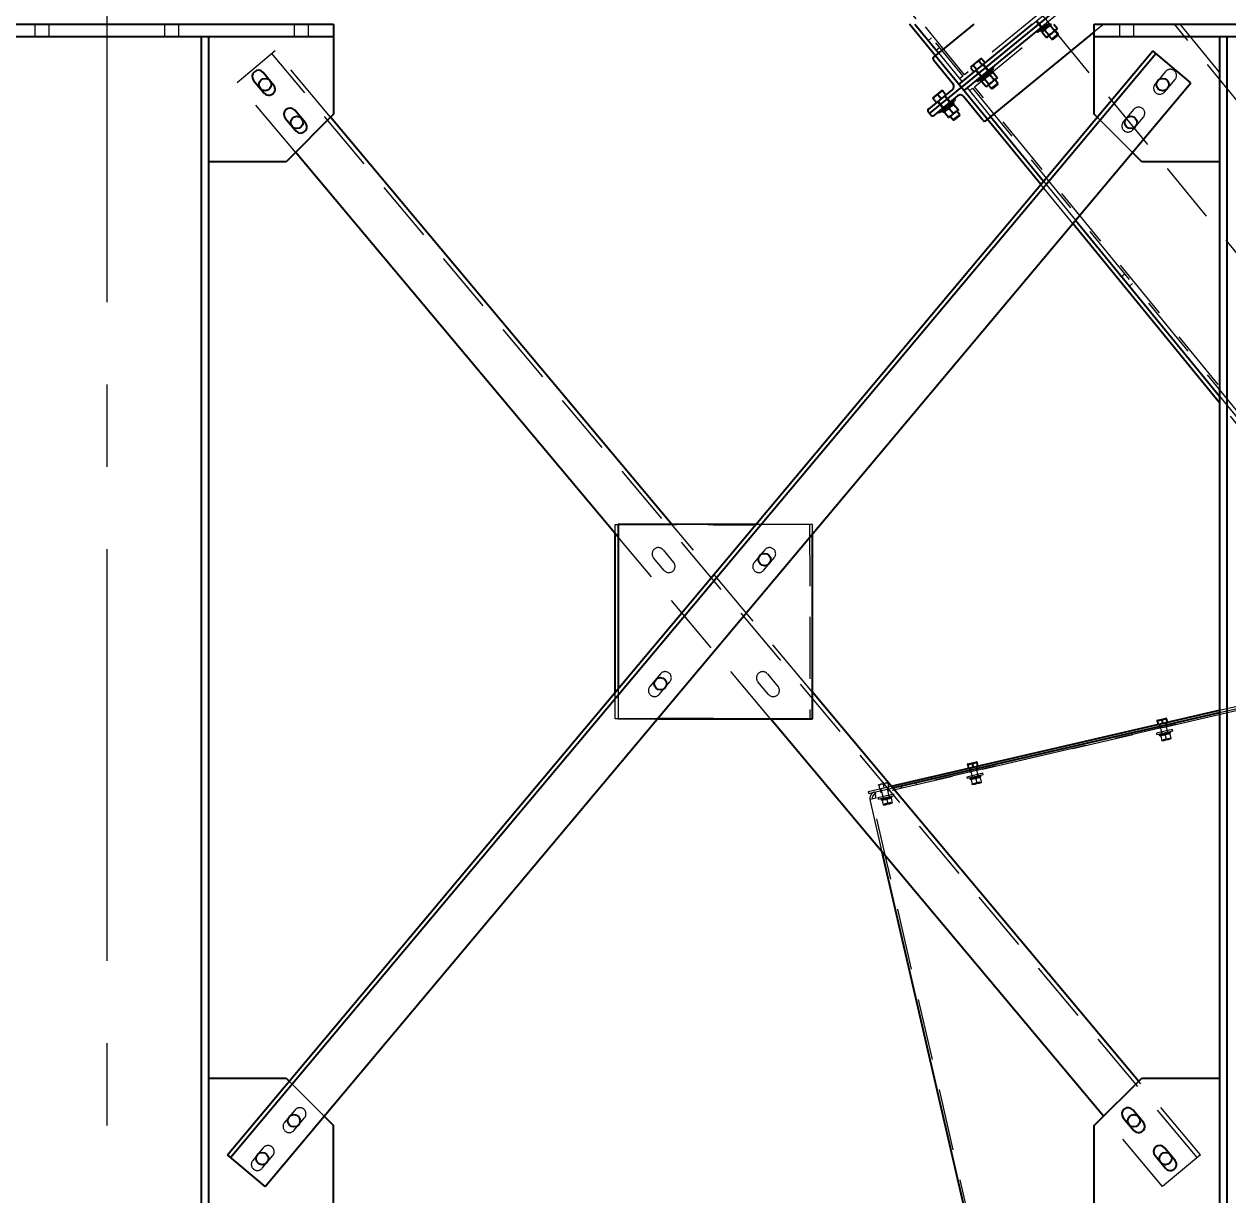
# Model space of a CAD drawing. Header units: millimetres. Extents: x 1293 to 41893, y 1011 to 26911.
# Drawn here: x 9504 to 10742, y 4939 to 6143 of the extents above; entities that cross this region are included whole.
import ezdxf

# ---------------------------------------------------------------- set-up
doc = ezdxf.new("R2010")
doc.units = ezdxf.units.MM
doc.header["$LTSCALE"] = 50
doc.linetypes.add('CENTERX2', pattern=[20.32, 12.7, -2.54, 2.54, -2.54])
doc.linetypes.add('HIDDEN', pattern=[1.905, 1.27, -0.635])
doc.layers.add('CAPA_1', color=7, linetype='Continuous')
doc.layers.add('STRUC', color=4, linetype='Continuous')
doc.styles.add('SLDTEXTSTYLE0', font='TXT', dxfattribs={"width": 0.75})
doc.dimstyles.new('SLDDIMSTYLE1', dxfattribs={"dimtxt": 100, "dimasz": 100, "dimexe": 0, "dimexo": 0.0625, "dimgap": 25, "dimtad": 2, "dimdec": 4, "dimlfac": 75, "dimzin": 12, "dimdsep": 46, "dimtxsty": 'SLDTEXTSTYLE0', "dimsah": 1, "dimcen": 0.09, "dimadec": 0, "dimazin": 3, "dimtfac": 1, "dimtdec": 0, "dimtofl": 0, "dimtmove": 0, "dimatfit": 3, "dimfxl": 1, "dimfrac": 2, "dimtolj": 1, "dimtzin": 12, "dimarcsym": 0})

# ---------------------------------------------------------------- blocks, each defined once
blk = doc.blocks.new('_D_3')
at = {"layer": 'CAPA_1', "transparency": 16777216}
blk.add_arc((9899.3, 4708.5), 5214.3, 0, 13, dxfattribs=at)
for points in [[(14979.9, 5881.5), (14986.5, 5780.5), (15016.5, 5787.1)], [(15113.6, 4708.5), (15128, 4808.6), (15097.2, 4808.3)]]:
    blk.add_solid(points, dxfattribs=at)
at = {"layer": 'CAPA_1', "transparency": 16777216, "insert": (15196.8, 5413.3), "char_height": 100, "attachment_point": 1, "rotation": 276.5, "style": 'SLDTEXTSTYLE0'}
blk.add_mtext('13°', dxfattribs=at)

msp = doc.modelspace()

# ---------------------------------------------------------------- linework, layer by layer
at = {"color": 1, "linetype": 'HIDDEN', "lineweight": 18}
for p, q in [((10018.8248467, 6639.5204837), (10469.200971, 6089.2683848)), ((10471.0839822, 6090.8096116), (10263.9122071, 6343.9240596)), ((10465.1826474, 6080.8103993), (10631.6614712, 6217.0717377)), ((10470.2496944, 6074.6196776), (10636.7285182, 6210.881016)), ((10548.4680032, 6154.1476989), (10471.0839822, 6090.8096116)), ((10481.2180762, 6078.4281683), (10558.6020972, 6141.7662555)), ((10544.179366, 6145.7699908), (10549.5419907, 6139.2181436)), ((10544.9983469, 6146.4403188), (10552.8599547, 6136.835311)), ((10559.4118018, 6142.1979357), (10551.550194, 6151.8029436)), ((10559.1028452, 6142.6288766), (10558.3467151, 6143.5526871)), ((10558.6020972, 6141.7662555), (11080.5469621, 5504.0742424)), ((10559.8474997, 6142.5545502), (10559.1028452, 6142.6288766)), ((10559.3492818, 6141.3787033), (10559.3493998, 6141.3785592)), ((10614.1329252, 6142.8502403), (10604.2908163, 6134.7945675)), ((10942.1028163, 5831.1028215), (10686.9405106, 6142.8502403)), ((10692.4110629, 6142.8502403), (10942.1028163, 5837.7865303)), ((10437.0567932, 6128.5408959), (10433.7808697, 6125.8595835)), ((10550.1081467, 6136.809497), (10550.1276118, 6137.509248)), ((10550.8642768, 6135.8856865), (10550.1081467, 6136.809497)), ((10550.148583, 6137.5264128), (10550.1307411, 6136.8279903)), ((10550.8868712, 6135.9041798), (10550.1307411, 6136.8279903)), ((10550.2954531, 6139.8348455), (10551.3679781, 6138.5244761)), ((10551.55407, 6135.7664567), (10550.8642768, 6135.8856865)), ((10550.8868712, 6135.9041798), (10551.5750412, 6135.7836214)), ((10550.9977987, 6138.2214878), (10551.7424532, 6138.1471614)), ((10551.4950617, 6138.6284928), (10552.1848549, 6138.5092629)), ((10552.197944, 6138.5199763), (10551.509774, 6138.6405347)), ((10551.7424532, 6138.1471614), (10552.4985833, 6137.2233509)), ((10552.1848549, 6138.5092629), (10552.940985, 6137.5854525)), ((10552.197944, 6138.5199763), (10552.9540741, 6137.5961659)), ((10552.4985833, 6137.2233509), (10552.4242569, 6136.4786964)), ((10553.6755002, 6136.7345262), (10552.4736626, 6136.345399)), ((10552.940985, 6137.5854525), (10552.9215199, 6136.8857015)), ((10552.9362322, 6136.8977434), (10552.9540741, 6137.5961659)), ((10557.1944944, 6130.5789479), (10557.8130706, 6131.6794029)), ((10557.8130706, 6131.6794029), (10559.4716118, 6132.5116075)), ((10563.4869702, 6136.323436), (10563.4870882, 6136.3232918)), ((10441.8248068, 6116.0318129), (10445.1007303, 6118.7131252)), ((10444.1789709, 6113.1555864), (10468.458571, 6083.4917117)), ((10482.2721492, 6095.0995209), (10487.634774, 6088.5476738)), ((10483.0911301, 6095.769849), (10490.952738, 6086.1648412)), ((10497.5045851, 6091.5274659), (10489.6429772, 6101.1324738)), ((10495.8245828, 6095.2509547), (10490.4619581, 6101.8028018)), ((10496.1436454, 6093.3238835), (10495.0711204, 6094.6342529)), ((10496.4394983, 6092.8822173), (10496.5138247, 6093.6268718)), ((10497.1956284, 6091.9584068), (10496.4394983, 6092.8822173)), ((10497.9402829, 6091.8840804), (10497.1956284, 6091.9584068)), ((10469.200971, 6089.2683848), (10465.9250475, 6086.5870725)), ((10488.2009299, 6086.1390272), (10488.220395, 6086.8387782)), ((10488.95706, 6085.2152167), (10488.2009299, 6086.1390272)), ((10488.2413663, 6086.855943), (10488.2235243, 6086.1575205)), ((10488.9796544, 6085.23371), (10488.2235243, 6086.1575205)), ((10488.3882364, 6089.1643757), (10489.4607613, 6087.8540063)), ((10489.6468532, 6085.0959869), (10488.95706, 6085.2152167)), ((10488.9796544, 6085.23371), (10489.6678244, 6085.1131516)), ((10489.090582, 6087.551018), (10489.8352364, 6087.4766916)), ((10489.5878449, 6087.958023), (10490.2776381, 6087.8387931)), ((10490.2907273, 6087.8495065), (10489.6025573, 6087.9700649)), ((10489.8352364, 6087.4766916), (10490.5913665, 6086.5528811)), ((10490.2776381, 6087.8387931), (10491.0337682, 6086.9149827)), ((10490.2907273, 6087.8495065), (10491.0468574, 6086.925696)), ((10490.5913665, 6086.5528811), (10490.5170401, 6085.8082266)), ((10491.7682834, 6086.0640564), (10490.5664458, 6085.6749291)), ((10491.0337682, 6086.9149827), (10491.0143031, 6086.2152317)), ((10491.0290154, 6086.2272736), (10491.0468574, 6086.925696)), ((10495.2872776, 6079.9084781), (10495.9058538, 6081.0089331)), ((10495.9058538, 6081.0089331), (10497.5643951, 6081.8411377)), ((10497.442065, 6090.7082335), (10497.442183, 6090.7080894)), ((10501.5797534, 6085.6529661), (10501.5798714, 6085.652822)), ((10458.1161184, 6059.2883795), (10450.2545106, 6068.8933873)), ((10456.4361162, 6063.0118683), (10451.0734914, 6069.5637154)), ((10473.525618, 6077.30099), (10497.8052181, 6047.6371153)), ((10479.335065, 6076.8869415), (10476.0591415, 6074.2056291)), ((10479.335065, 6076.8869415), (10969.1907051, 5478.4002999)), ((10973.2231645, 5477.3154142), (10481.2180762, 6078.4281683)), ((10442.8836826, 6062.8604345), (10448.2463073, 6056.3085874)), ((10443.7026634, 6063.5307626), (10451.5642713, 6053.9257548)), ((10448.1232841, 6054.0196732), (10448.0489704, 6053.2750291)), ((10448.9997697, 6056.9252893), (10450.0722946, 6055.6149198)), ((10449.7021153, 6055.3119315), (10450.4467698, 6055.2376051)), ((10450.4468721, 6055.2376889), (10449.7022303, 6055.3120257)), ((10450.4467698, 6055.2376051), (10451.2028999, 6054.3137947)), ((10450.4468721, 6055.2376889), (10451.2030022, 6054.3138785)), ((10451.2028999, 6054.3137947), (10451.1285735, 6053.5691402)), ((10451.1286885, 6053.5692344), (10451.2030022, 6054.3138785)), ((10456.7551787, 6061.0847971), (10455.6826537, 6062.3951665)), ((10457.0510317, 6060.6431309), (10457.1253581, 6061.3877854)), ((10457.8071617, 6059.7193204), (10457.0510317, 6060.6431309)), ((10458.5518162, 6059.644994), (10457.8071617, 6059.7193204)), ((10459.7915456, 6060.611195), (10459.717461, 6060.5990632)), ((10448.8051005, 6052.3512187), (10448.0489704, 6053.2750291)), ((10448.8051005, 6052.3512187), (10449.5497423, 6052.2768819)), ((10449.9629287, 6052.615071), (10449.9367702, 6052.5458446)), ((10552.2131593, 5981.1636008), (10584.9609264, 5941.1536477)), ((10582.1928405, 5937.851879), (10549.4450734, 5977.861832)), ((10635.7901335, 5885.7362007), (10632.51421, 5883.0548883)), ((10640.558147, 5873.2271177), (10643.8340706, 5875.90843)), ((10733.145483, 5760.1074979), (10968.870559, 5472.1077333)), ((10965.5946354, 5469.4264209), (10733.145483, 5753.4237891)), ((10922.4865249, 5476.2337305), (10379.0584489, 5350.7734736)), ((10733.145483, 5437.195585), (10921.4619028, 5480.6718562)), ((10733.145483, 5434.8583485), (10921.9741913, 5478.4528908)), ((10873.7055902, 5465.256598), (10421.5978801, 5360.8793087)), ((10670.4966531, 5422.731963), (10671.5212752, 5418.2938373)), ((10671.5278614, 5422.9700362), (10674.1942813, 5411.420503)), ((10680.3815312, 5412.8489422), (10677.7151113, 5424.3984754)), ((10679.7709417, 5420.1984229), (10678.7463197, 5424.6365486)), ((10684.7757385, 5417.3391748), (10668.2764054, 5413.5300037)), ((10668.2764054, 5413.5300037), (10668.6573226, 5411.8800703)), ((10685.1566557, 5415.6892415), (10668.6573226, 5411.8800703)), ((10671.4201499, 5411.9748334), (10671.8167175, 5412.6094741)), ((10671.5629938, 5411.3561084), (10671.4201499, 5411.9748334)), ((10671.4203237, 5411.9748735), (10682.6319015, 5414.5632702)), ((10671.8168753, 5412.6095106), (10671.4203237, 5411.9748735)), ((10671.5631676, 5411.3561485), (10671.4203237, 5411.9748735)), ((10672.1976346, 5410.9595408), (10671.5629938, 5411.3561084)), ((10682.7747454, 5413.9445452), (10671.5631676, 5411.3561485)), ((10671.5631676, 5411.3561485), (10672.1977924, 5410.9595773)), ((10672.1977924, 5410.9595773), (10672.1976346, 5410.9595408)), ((10672.1977924, 5410.9595773), (10682.3781778, 5413.3099044)), ((10672.6894525, 5411.0730859), (10672.6530649, 5411.039154)), ((10672.7484885, 5410.625829), (10673.7963334, 5406.0871138)), ((10673.1629721, 5412.9202815), (10673.7976129, 5412.523714)), ((10673.797713, 5412.5237371), (10673.1630882, 5412.9203083)), ((10673.3499504, 5414.7013238), (10673.7308675, 5413.0513905)), ((10673.9404568, 5411.904989), (10673.5438892, 5411.2703482)), ((10673.5440053, 5411.270375), (10673.9405569, 5411.9050121)), ((10673.7976129, 5412.523714), (10673.9404568, 5411.904989)), ((10673.797713, 5412.5237371), (10673.9405569, 5411.9050121)), ((10677.3897184, 5411.6937255), (10678.4359783, 5407.1618761)), ((10680.0831107, 5414.5179214), (10679.7021936, 5416.1678547)), ((10680.2544385, 5414.0143896), (10680.6510061, 5414.6490304)), ((10680.3972824, 5413.3956646), (10680.2544385, 5414.0143896)), ((10681.0319232, 5412.9990971), (10680.3972824, 5413.3956646)), ((10681.9339397, 5413.1818127), (10681.88636, 5413.1963593)), ((10682.6319015, 5414.5632702), (10681.9972607, 5414.9598377)), ((10682.0293633, 5412.7684878), (10683.0772083, 5408.2297726)), ((10682.3781778, 5413.3099044), (10682.7747454, 5413.9445452)), ((10682.7747454, 5413.9445452), (10682.6319015, 5414.5632702)), ((10685.1566557, 5415.6892415), (10684.7757385, 5417.3391748)), ((10673.891757, 5405.6737888), (10673.9393367, 5405.6592423)), ((10683.1362443, 5407.7825157), (10673.9393367, 5405.6592423)), ((10675.217996, 5406.9863073), (10681.4052459, 5408.4147465)), ((10675.217996, 5406.9863073), (10675.4441656, 5406.0066594)), ((10675.217996, 5406.9863073), (10675.8526368, 5406.5897397)), ((10675.8526368, 5406.5897397), (10681.0086784, 5407.7801057)), ((10681.0086784, 5407.7801057), (10681.4052459, 5408.4147465)), ((10681.6314155, 5407.4350986), (10681.4052459, 5408.4147465)), ((10475.6226402, 5377.7417521), (10476.6472622, 5373.3036264)), ((10476.6538485, 5377.9798253), (10479.3202683, 5366.4302922)), ((10485.5075182, 5367.8587314), (10482.8410984, 5379.4082645)), ((10484.8969288, 5375.208212), (10483.8723067, 5379.6463377)), ((10382.8030403, 5360.6573464), (10382.5958249, 5360.464115)), ((10391.6057488, 5362.6896118), (10382.8030403, 5360.6573464)), ((10387.3319497, 5361.1209772), (10388.1566873, 5357.5486458)), ((10391.8766998, 5362.6067738), (10391.6057488, 5362.6896118)), ((10391.9723871, 5362.1923066), (10392.7971248, 5358.6199752)), ((10421.5978801, 5360.8793087), (10421.147978, 5362.8280489)), ((10436.8751906, 5368.7961985), (10437.3874791, 5366.5772331)), ((10489.9017256, 5372.348964), (10473.4023925, 5368.5397928)), ((10473.4023925, 5368.5397928), (10473.7833096, 5366.8898595)), ((10490.2826427, 5370.6990307), (10473.7833096, 5366.8898595)), ((10476.546137, 5366.9846225), (10476.9427045, 5367.6192633)), ((10476.6889809, 5366.3658975), (10476.546137, 5366.9846225)), ((10476.5463108, 5366.9846626), (10487.7578885, 5369.5730593)), ((10476.9428623, 5367.6192997), (10476.5463108, 5366.9846626)), ((10476.6891547, 5366.3659376), (10476.5463108, 5366.9846626)), ((10477.3236217, 5365.96933), (10476.6889809, 5366.3658975)), ((10487.9007324, 5368.9543343), (10476.6891547, 5366.3659376)), ((10476.6891547, 5366.3659376), (10477.3237795, 5365.9693664)), ((10477.3237795, 5365.9693664), (10477.3236217, 5365.96933)), ((10477.3237795, 5365.9693664), (10487.5041649, 5368.3196936)), ((10477.8154395, 5366.0828751), (10477.7790519, 5366.0489431)), ((10477.8744755, 5365.6356181), (10478.9223205, 5361.0969029)), ((10478.2889592, 5367.9300706), (10478.9235999, 5367.5335031)), ((10478.9237, 5367.5335262), (10478.2890752, 5367.9300974)), ((10478.4759374, 5369.7111129), (10478.8568545, 5368.0611796)), ((10479.0664439, 5366.9147781), (10478.6698763, 5366.2801373)), ((10478.6699924, 5366.2801641), (10479.0665439, 5366.9148012)), ((10478.9235999, 5367.5335031), (10479.0664439, 5366.9147781)), ((10478.9237, 5367.5335262), (10479.0665439, 5366.9148012)), ((10479.017744, 5360.683578), (10479.0653238, 5360.6690314)), ((10488.2622313, 5362.7923048), (10479.0653238, 5360.6690314)), ((10480.3439831, 5361.9960964), (10486.531233, 5363.4245356)), ((10480.3439831, 5361.9960964), (10480.5701526, 5361.0164485)), ((10480.3439831, 5361.9960964), (10480.9786238, 5361.5995288)), ((10480.9786238, 5361.5995288), (10486.1346654, 5362.7898948)), ((10482.5157055, 5366.7035146), (10483.5619653, 5362.1716653)), ((10485.2090978, 5369.5277105), (10484.8281806, 5371.1776438)), ((10485.3804256, 5369.0241787), (10485.7769931, 5369.6588195)), ((10485.5232695, 5368.4054537), (10485.3804256, 5369.0241787)), ((10486.1579102, 5368.0088862), (10485.5232695, 5368.4054537)), ((10486.1346654, 5362.7898948), (10486.531233, 5363.4245356)), ((10486.7574025, 5362.4448877), (10486.531233, 5363.4245356)), ((10487.0599268, 5368.1916019), (10487.012347, 5368.2061485)), ((10487.7578885, 5369.5730593), (10487.1232478, 5369.9696269)), ((10487.1553504, 5367.7782769), (10488.2031953, 5363.2395617)), ((10487.5041649, 5368.3196936), (10487.9007324, 5368.9543343)), ((10487.9007324, 5368.9543343), (10487.7578885, 5369.5730593)), ((10490.2826427, 5370.6990307), (10489.9017256, 5372.348964)), ((10371.9171863, 5353.7994616), (10395.6489094, 5359.2783616)), ((10371.9171863, 5353.7994616), (10372.4294748, 5351.5804962)), ((10372.4294748, 5351.5804962), (10397.2906096, 5357.3201414)), ((10378.5461154, 5352.9926339), (10379.0584489, 5350.7734736)), ((10379.0054378, 5353.0986768), (10379.5177713, 5350.8795165)), ((10381.8116064, 5347.3943937), (10398.3109395, 5351.2035649)), ((10382.1925235, 5345.7444604), (10398.6918566, 5349.5536316)), ((10382.6915122, 5360.0496478), (10383.5162499, 5356.4773164)), ((10384.0318541, 5356.596353), (10385.0564761, 5352.1582273)), ((10396.1671024, 5348.4276602), (10384.9553509, 5345.8392234)), ((10385.0630624, 5356.8344262), (10387.7294822, 5345.2848931)), ((10386.8851513, 5348.5657138), (10387.2660684, 5346.9157805)), ((10393.9167321, 5346.7133323), (10391.2503123, 5358.2628654)), ((10393.3061427, 5354.0628129), (10392.2815206, 5358.5009386)), ((10393.6183117, 5348.3823114), (10393.2373946, 5350.0322447)), ((10393.7896395, 5347.8787796), (10394.186207, 5348.5134204)), ((10396.1671024, 5348.4276602), (10395.5324617, 5348.8242278)), ((10396.3099463, 5347.8089352), (10396.1671024, 5348.4276602)), ((10398.6918566, 5349.5536316), (10398.3109395, 5351.2035649)), ((10405.9404745, 5356.9796782), (10405.428141, 5359.1988385)), ((10405.8874634, 5359.3048815), (10406.399797, 5357.0857212)), ((10379.9582531, 5346.8759933), (10373.8416125, 5345.4638556)), ((10386.3453734, 5291.3041169), (10373.8416125, 5345.4638556)), ((10502.2084352, 4799.5706331), (10376.0607728, 5345.9761891)), ((10381.8116064, 5347.3943937), (10382.1925235, 5345.7444604)), ((10384.9553509, 5345.8392234), (10385.3519184, 5346.4738642)), ((10385.0981948, 5345.2204984), (10384.9553509, 5345.8392234)), ((10385.3520762, 5346.4739006), (10384.9555247, 5345.8392635)), ((10385.0983686, 5345.2205385), (10384.9555247, 5345.8392635)), ((10385.0981948, 5345.2204984), (10396.3099463, 5347.8089352)), ((10385.7328356, 5344.8239309), (10385.0981948, 5345.2204984)), ((10385.0983686, 5345.2205385), (10385.7329934, 5344.8239673)), ((10395.9133788, 5347.1742945), (10385.7328356, 5344.8239309)), ((10386.2246534, 5344.937476), (10386.1882658, 5344.903544)), ((10386.2836894, 5344.490219), (10387.3315344, 5339.9515038)), ((10386.6981731, 5346.7846715), (10387.3328138, 5346.388104)), ((10387.3329139, 5346.3881271), (10386.6982891, 5346.7846983)), ((10387.4756578, 5345.769379), (10387.0790902, 5345.1347382)), ((10387.0792063, 5345.134765), (10387.4757578, 5345.7694021)), ((10387.3328138, 5346.388104), (10387.4756578, 5345.769379)), ((10387.3329139, 5346.3881271), (10387.4757578, 5345.7694021)), ((10387.426958, 5339.5381789), (10387.4745377, 5339.5236323)), ((10396.6714452, 5341.6469057), (10387.4745377, 5339.5236323)), ((10394.9404469, 5342.2791365), (10388.753197, 5340.8506973)), ((10388.753197, 5340.8506973), (10389.3878377, 5340.4541297)), ((10388.753197, 5340.8506973), (10388.9793665, 5339.8710494)), ((10394.5438793, 5341.6444957), (10389.3878377, 5340.4541297)), ((10390.9249194, 5345.5581155), (10391.9711793, 5341.0262661)), ((10393.9324834, 5347.2600546), (10393.7896395, 5347.8787796)), ((10394.5671241, 5346.8634871), (10393.9324834, 5347.2600546)), ((10394.5438793, 5341.6444957), (10394.9404469, 5342.2791365)), ((10395.1666164, 5341.2994886), (10394.9404469, 5342.2791365)), ((10395.4691407, 5347.0462028), (10395.4215609, 5347.0607494)), ((10395.5645643, 5346.6328778), (10396.6124092, 5342.0941626)), ((10395.9133788, 5347.1742945), (10396.3099463, 5347.8089352)), ((10396.6714452, 5341.6469057), (10396.7078328, 5341.6808377))]:
    msp.add_line(p, q, dxfattribs=at)
at = {"color": 7, "linetype": 'Continuous'}
msp.add_line((10467.7161709, 6077.7150385), (10634.1949947, 6213.9763768), dxfattribs=at)
at = {"color": 7, "linetype": 'Continuous', "lineweight": 25}
for p, q in [((10549.4450734, 5977.861832), (10414.4014433, 6142.8529069)), ((10419.8719956, 6142.8529069), (10444.1789709, 6113.1555864)), ((10434.9569354, 6050.9019148), (10547.2990949, 6142.8529069)), ((10480.4620065, 6142.8529069), (10439.2624648, 6109.1314728)), ((10540.615386, 6142.8529069), (10465.0348586, 6080.990962)), ((10553.9828037, 6142.8529069), (10470.3974833, 6074.4391149)), ((10546.5196112, 6134.5561338), (10556.6562872, 6142.8529069)), ((10557.4917508, 6142.8529069), (10549.3444772, 6136.1844407)), ((10550.1006073, 6135.2606303), (10559.3765567, 6142.8529069)), ((10560.2120203, 6142.8529069), (10550.8452618, 6135.1863039)), ((10559.3493997, 6141.3785592), (10563.4869702, 6136.3234359)), ((10562.8805753, 6142.8529069), (10566.3241696, 6138.6456568)), ((10614.1361832, 6142.8529069), (10614.1329252, 6142.8502403)), ((10686.9405106, 6142.8502403), (10686.938328, 6142.8529069)), ((10692.4088803, 6142.8529069), (10692.4110629, 6142.8502403)), ((10604.2908163, 6134.7945675), (10492.888712, 6043.6130017)), ((10545.4470863, 6135.8665032), (10546.5196112, 6134.5561338)), ((10549.4188036, 6136.9290952), (10549.3444772, 6136.1844407)), ((10549.3444772, 6136.1844407), (10550.1006073, 6135.2606303)), ((10550.1006073, 6135.2606303), (10550.8452618, 6135.1863039)), ((10550.8383007, 6134.4123053), (10554.9758711, 6129.3571821)), ((10551.2586121, 6135.5246272), (10550.8383435, 6134.4124185)), ((10553.6753822, 6136.7346703), (10557.8131886, 6131.6792588)), ((10554.9759905, 6129.3572016), (10556.1493259, 6129.5493427)), ((10556.1493259, 6129.5493427), (10565.9038582, 6137.5333349)), ((10557.7506685, 6130.8600264), (10560.7505208, 6127.1949231)), ((10560.7505208, 6127.1949231), (10567.3023679, 6132.5575479)), ((10567.2280415, 6131.8128934), (10561.4951752, 6127.1205967)), ((10567.3023679, 6132.5575479), (10564.3025156, 6136.2226511)), ((10565.9038582, 6137.5333349), (10566.3241296, 6138.6455509)), ((10567.2280415, 6131.8128934), (10567.3023679, 6132.5575479)), ((10560.7505208, 6127.1949231), (10561.4951752, 6127.1205967)), ((10438.9656349, 6106.1576206), (10459.0776226, 6081.5855732)), ((10477.7656611, 6098.9341067), (10487.5937647, 6106.9783162)), ((10485.875895, 6104.8395016), (10489.2040867, 6100.773246)), ((10488.712928, 6107.1615863), (10487.5937647, 6106.9783162)), ((10488.712928, 6107.1615863), (10492.0411197, 6103.0953306)), ((10477.7656611, 6098.9341067), (10477.364796, 6097.8732478)), ((10477.364796, 6097.8732478), (10480.6929876, 6093.8069922)), ((10480.201829, 6100.1953324), (10483.5300207, 6096.1290768)), ((10484.6123945, 6083.885664), (10500.9920122, 6097.2922258)), ((10498.8374744, 6094.8449379), (10487.4372604, 6085.5139709)), ((10488.1933905, 6084.5901605), (10499.5936045, 6093.9211275)), ((10499.5192781, 6093.176473), (10488.938045, 6084.5158341)), ((10498.8374744, 6094.8449379), (10498.0928199, 6094.9192643)), ((10499.5936045, 6093.9211275), (10498.8374744, 6094.8449379)), ((10500.2792707, 6093.0302919), (10499.1059277, 6092.8381496)), ((10499.5192781, 6093.176473), (10499.5936045, 6093.9211275)), ((10500.9920122, 6097.2922258), (10499.9194873, 6098.6025952)), ((10500.2793824, 6093.0303102), (10504.4169529, 6087.975187)), ((10483.5398695, 6085.1960334), (10484.6123945, 6083.885664)), ((10487.5115868, 6086.2586254), (10487.4372604, 6085.5139709)), ((10487.4372604, 6085.5139709), (10488.1933905, 6084.5901605)), ((10488.1933905, 6084.5901605), (10488.938045, 6084.5158341)), ((10488.9310839, 6083.7418355), (10493.0686543, 6078.6867123)), ((10489.3513953, 6084.8541574), (10488.9311267, 6083.7419487)), ((10491.7681654, 6086.0642005), (10495.9059718, 6081.008789)), ((10493.0687737, 6078.6867318), (10494.2421091, 6078.8788729)), ((10494.2421091, 6078.8788729), (10503.9966414, 6086.8628651)), ((10495.8434517, 6080.1895566), (10498.843304, 6076.5244533)), ((10497.442183, 6090.7080894), (10501.5797534, 6085.6529661)), ((10498.843304, 6076.5244533), (10505.3951511, 6081.8870781)), ((10505.3208247, 6081.1424236), (10499.5879585, 6076.4501269)), ((10505.3951511, 6081.8870781), (10502.3952988, 6085.5521813)), ((10503.9966414, 6086.8628651), (10504.4169129, 6087.9750811)), ((10505.3208247, 6081.1424236), (10505.3951511, 6081.8870781)), ((10458.4830115, 6075.6283373), (10433.9109641, 6055.5163495)), ((10438.3773609, 6066.6951565), (10448.2051316, 6074.7390936)), ((10463.8456362, 6069.0764902), (10439.2735888, 6048.9645024)), ((10443.6503953, 6070.2783306), (10446.978587, 6066.212075)), ((10448.5642807, 6074.3002992), (10451.8924723, 6070.2340435)), ((10461.6035456, 6065.0531393), (10460.5310206, 6066.3635088)), ((10489.9148598, 6043.9098316), (10469.8028721, 6068.481879)), ((10498.843304, 6076.5244533), (10499.5879585, 6076.4501269)), ((10438.73651, 6066.2563621), (10442.0647017, 6062.1901064)), ((10445.2239278, 6051.6465775), (10461.6035456, 6065.0531393)), ((10459.4490077, 6062.6058515), (10448.0487937, 6053.2748845)), ((10448.0487937, 6053.2748845), (10448.1231201, 6054.019539)), ((10448.8049238, 6052.3510741), (10460.2051378, 6061.6820411)), ((10460.1308114, 6060.9373866), (10449.5495783, 6052.2767477)), ((10454.8536424, 6046.6397864), (10464.6081748, 6054.6237787)), ((10455.2166485, 6056.1471306), (10459.3544549, 6051.0917191)), ((10459.4490077, 6062.6058515), (10458.7043532, 6062.6801779)), ((10460.2051378, 6061.6820411), (10459.4490077, 6062.6058515)), ((10460.1306518, 6060.168955), (10464.2682223, 6055.1138318)), ((10460.1308114, 6060.9373866), (10460.2051378, 6061.6820411)), ((10464.6081748, 6054.6237787), (10464.6343332, 6054.6930051)), ((10436.2997366, 6049.2613323), (10433.6141341, 6052.5424974)), ((10444.1514028, 6052.956947), (10445.2239278, 6051.6465775)), ((10448.8049238, 6052.3510741), (10448.0487937, 6053.2748845)), ((10449.5495783, 6052.2767477), (10448.8049238, 6052.3510741)), ((10450.3028812, 6052.1250179), (10454.4404516, 6047.0698947)), ((10454.7795579, 6046.6276546), (10454.8536424, 6046.6397864)), ((10456.454985, 6047.9504702), (10459.4548373, 6044.2853669)), ((10459.4548373, 6044.2853669), (10466.0066844, 6049.6479916)), ((10459.4548373, 6044.2853669), (10460.1994918, 6044.2110405)), ((10465.932358, 6048.9033372), (10460.1994918, 6044.2110405)), ((10466.0066844, 6049.6479916), (10463.0068321, 6053.3130949)), ((10465.932358, 6048.9033372), (10466.0066844, 6049.6479916)), ((10497.8052181, 6047.6371153), (10552.2131593, 5981.1636008)), ((10733.145483, 5753.4237891), (10582.1928405, 5937.851879)), ((10584.9609264, 5941.1536477), (10733.145483, 5760.1074979)), ((10395.6489094, 5359.2783616), (10733.145483, 5437.195585)), ((10397.2906096, 5357.3201414), (10733.145483, 5434.8583485)), ((10669.2678393, 5426.7929564), (10669.060624, 5426.599725)), ((10669.1563113, 5426.1852578), (10669.981049, 5422.6129264)), ((10669.2678393, 5426.7929564), (10678.0705479, 5428.8252218)), ((10673.7967487, 5427.2565872), (10674.6214864, 5423.6842558)), ((10678.3414989, 5428.7423837), (10678.0705479, 5428.8252218)), ((10678.4371861, 5428.3279166), (10679.2619238, 5424.7555852)), ((10474.3938264, 5381.8027455), (10474.186611, 5381.6095141)), ((10474.2822983, 5381.1950469), (10475.107036, 5377.6227155)), ((10474.3938264, 5381.8027455), (10483.1965349, 5383.8350109)), ((10478.9227357, 5382.2663763), (10479.7474734, 5378.6940449)), ((10483.4674859, 5383.7521729), (10483.1965349, 5383.8350109)), ((10483.5631732, 5383.3377057), (10484.3879109, 5379.7653743)), ((10472.6563417, 4917.4502403), (10386.3453734, 5291.3041169))]:
    msp.add_line(p, q, dxfattribs=at)
for centre, radius, start, end in [((10440.6009759, 6107.4961317), 2.11328, 129.3, 219.3), ((10455.8016991, 6078.9042608), 4.2333333, 309.3, 39.3), ((10466.5269485, 6065.8005666), 4.2333333, 39.3, 129.3), ((10435.2494752, 6053.8810085), 2.11328, 129.3, 219.3), ((10437.9350776, 6050.5998435), 2.11328, 219.3, 309.3), ((10491.5502009, 6045.2483427), 2.11328, 219.3, 309.3)]:
    msp.add_arc(centre, radius, start, end, dxfattribs=at)
for points, knots in [([(10553.6753822, 6136.7346703), (10554.064099, 6137.2644933), (10554.8499626, 6138.3356293), (10556.2483715, 6139.6366846), (10557.7711193, 6140.6531772), (10558.8201026, 6141.1352928), (10559.3493997, 6141.3785592)], [0, 0, 0, 0, 0.2646061211, 0.5349506065, 0.7653448938, 1, 1, 1, 1]), ([(10559.3493997, 6141.3785592), (10559.4159486, 6141.5390739), (10559.6123206, 6142.01272), (10559.9153751, 6142.5561112), (10560.2573989, 6142.8100636), (10560.3503106, 6142.8790505)], [0, 0, 0, 0, 0.2718582448, 0.802198236, 1, 1, 1, 1]), ([(10550.8383007, 6134.4123053), (10550.9807972, 6134.7406406), (10551.2688801, 6135.4044309), (10551.929749, 6136.1019448), (10552.7474514, 6136.5414824), (10553.3641883, 6136.6698822), (10553.6753822, 6136.7346703)], [0, 0, 0, 0, 0.2646176718, 0.5349733347, 0.7653562273, 1, 1, 1, 1]), ([(10557.8131886, 6131.6792588), (10557.67068, 6131.3509549), (10557.3825724, 6130.6872275), (10556.721649, 6129.9897971), (10555.9038813, 6129.550324), (10555.2870915, 6129.4219548), (10554.9758711, 6129.3571821)], [0, 0, 0, 0, 0.2646061211, 0.5349506065, 0.7653448938, 1, 1, 1, 1]), ([(10563.4869702, 6136.3234359), (10563.0982572, 6135.7935748), (10562.3124024, 6134.7223629), (10560.9140396, 6133.4212173), (10559.3913646, 6132.4046663), (10558.3424509, 6131.9225338), (10557.8131886, 6131.6792588)], [0, 0, 0, 0, 0.26461767181, 0.53497333471, 0.76535622726, 1, 1, 1, 1]), ([(10566.3241696, 6138.6456568), (10566.1194123, 6138.1970604), (10565.7751345, 6137.4427928), (10564.9319958, 6136.754932), (10564.172911, 6136.4529273), (10563.6584169, 6136.3558015), (10563.4869702, 6136.3234359)], [0, 0, 0, 0, 0.36617943413, 0.61569220337, 0.87193575928, 1, 1, 1, 1]), ([(10485.875895, 6104.8395016), (10485.6583965, 6104.7444722), (10484.5384938, 6104.2551644), (10483.531545, 6103.5541689), (10482.7201577, 6102.9893151)], [0, 0, 0, 0, 0.1942119601, 1, 1, 1, 1]), ([(10486.9150401, 6106.4227866), (10486.6941589, 6106.2001344), (10486.2606503, 6105.7631499), (10486.0025085, 6105.1434516), (10485.875895, 6104.8395016)], [0, 0, 0, 0, 0.5095195514, 1, 1, 1, 1]), ([(10488.712928, 6107.1615863), (10488.4750414, 6107.1169832), (10487.8135012, 6106.9929463), (10487.2904496, 6106.6655539), (10486.9554848, 6106.4558902)], [0, 0, 0, 0, 0.3595950484, 1, 1, 1, 1]), ([(10478.403941, 6099.4565327), (10478.254529, 6099.3152318), (10477.8087787, 6098.8936798), (10477.5420916, 6098.280737), (10477.364796, 6097.8732478)], [0, 0, 0, 0, 0.3351922062, 1, 1, 1, 1]), ([(10480.201829, 6100.1953324), (10480.0727413, 6100.1726664), (10479.4080671, 6100.0559588), (10478.8744046, 6099.7423437), (10478.4443858, 6099.4896364)], [0, 0, 0, 0, 0.1942119601, 1, 1, 1, 1]), ([(10482.6392682, 6102.9231078), (10482.3311273, 6102.6518889), (10481.4118314, 6101.8427443), (10480.6850193, 6100.8531935), (10480.201829, 6100.1953324)], [0, 0, 0, 0, 0.3351922062, 1, 1, 1, 1]), ([(10497.442183, 6090.7080894), (10497.5077982, 6090.8697596), (10497.7014154, 6091.3468154), (10498.1454518, 6092.0330317), (10498.9833502, 6092.7278669), (10499.7991759, 6092.9182488), (10500.2793824, 6093.0303102)], [0, 0, 0, 0, 0.12806477444, 0.37789303104, 0.6338190398, 1, 1, 1, 1]), ([(10488.9310839, 6083.7418355), (10489.0735804, 6084.0701708), (10489.3616633, 6084.7339611), (10490.0225322, 6085.431475), (10490.8402347, 6085.8710126), (10491.4569715, 6085.9994124), (10491.7681654, 6086.0642005)], [0, 0, 0, 0, 0.2646176718, 0.5349733347, 0.7653562273, 1, 1, 1, 1]), ([(10491.7681654, 6086.0642005), (10492.1568822, 6086.5940235), (10492.9427458, 6087.6651595), (10494.3411547, 6088.9662148), (10495.8639025, 6089.9827073), (10496.9128859, 6090.464823), (10497.442183, 6090.7080894)], [0, 0, 0, 0, 0.2646061211, 0.5349506065, 0.7653448938, 1, 1, 1, 1]), ([(10495.9059718, 6081.008789), (10495.7634632, 6080.6804851), (10495.4753556, 6080.0167577), (10494.8144322, 6079.3193273), (10493.9966645, 6078.8798542), (10493.3798747, 6078.751485), (10493.0686543, 6078.6867123)], [0, 0, 0, 0, 0.2646061211, 0.5349506065, 0.7653448938, 1, 1, 1, 1]), ([(10501.5797534, 6085.6529661), (10501.1910404, 6085.123105), (10500.4051857, 6084.0518931), (10499.0068229, 6082.7507475), (10497.4841479, 6081.7341965), (10496.4352341, 6081.252064), (10495.9059718, 6081.008789)], [0, 0, 0, 0, 0.26461767181, 0.53497333471, 0.76535622726, 1, 1, 1, 1]), ([(10504.4169529, 6087.975187), (10504.2121956, 6087.5265906), (10503.8679177, 6086.772323), (10503.024779, 6086.0844622), (10502.2656942, 6085.7824575), (10501.7512001, 6085.6853317), (10501.5797534, 6085.6529661)], [0, 0, 0, 0, 0.3661794341, 0.6156922034, 0.8719357593, 1, 1, 1, 1]), ([(10438.73651, 6066.2563621), (10438.6629383, 6066.3462492), (10438.4583422, 6066.5962167), (10438.4089755, 6066.656531), (10438.3773609, 6066.6951565)], [0, 0, 0, 0, 0.3595950484, 1, 1, 1, 1]), ([(10440.7992774, 6068.6774722), (10440.5336678, 6068.4410647), (10439.7412581, 6067.7357752), (10439.1377361, 6066.8471362), (10438.73651, 6066.2563621)], [0, 0, 0, 0, 0.3351922062, 1, 1, 1, 1]), ([(10443.6503953, 6070.2783306), (10443.4565864, 6070.2026909), (10442.4586618, 6069.813221), (10441.5785297, 6069.2160238), (10440.8693298, 6068.7348094)], [0, 0, 0, 0, 0.1942119601, 1, 1, 1, 1]), ([(10445.7131627, 6072.6994407), (10445.4475531, 6072.4630332), (10444.6551434, 6071.7577438), (10444.0516214, 6070.8691047), (10443.6503953, 6070.2783306)], [0, 0, 0, 0, 0.3351922062, 1, 1, 1, 1]), ([(10448.5642807, 6074.3002992), (10448.3704718, 6074.2246594), (10447.3725471, 6073.8351896), (10446.492415, 6073.2379923), (10445.7832151, 6072.7567779)], [0, 0, 0, 0, 0.1942119601, 1, 1, 1, 1]), ([(10448.2051316, 6074.7390936), (10448.2256501, 6074.7140248), (10448.2659206, 6074.664824), (10448.4660977, 6074.4202553), (10448.5642807, 6074.3002992)], [0, 0, 0, 0, 0.5095195514, 1, 1, 1, 1]), ([(10450.3028812, 6052.1250179), (10450.6256273, 6052.6008859), (10451.2781181, 6053.5629406), (10452.4788901, 6054.70236), (10453.8126875, 6055.5643164), (10454.7458115, 6055.9516761), (10455.2166485, 6056.1471306)], [0, 0, 0, 0, 0.2646176718, 0.5349733347, 0.7653562273, 1, 1, 1, 1]), ([(10455.2166485, 6056.1471306), (10455.5394008, 6056.6229622), (10456.1919046, 6057.5849445), (10457.3927249, 6058.7242754), (10458.7265931, 6059.5861718), (10459.6597823, 6059.973511), (10460.1306518, 6060.168955)], [0, 0, 0, 0, 0.2646061211, 0.5349506065, 0.7653448938, 1, 1, 1, 1]), ([(10464.2682223, 6055.1138318), (10463.9454761, 6054.6379638), (10463.2929853, 6053.6759091), (10462.0922133, 6052.5364897), (10460.758416, 6051.6745333), (10459.8252919, 6051.2871736), (10459.3544549, 6051.0917191)], [0, 0, 0, 0, 0.2646176718, 0.5349733347, 0.7653562273, 1, 1, 1, 1]), ([(10460.1306518, 6060.168955), (10460.0785157, 6060.2326529), (10459.9246727, 6060.4206123), (10459.775867, 6060.6024174), (10459.7919716, 6060.5827413), (10459.7972639, 6060.5762755)], [0, 0, 0, 0, 0.256040983, 0.7555247223, 1, 1, 1, 1]), ([(10464.6029625, 6054.7048591), (10464.6081365, 6054.6985377), (10464.6247537, 6054.6782354), (10464.4768038, 6054.858995), (10464.3203559, 6055.0501369), (10464.2682223, 6055.1138318)], [0, 0, 0, 0, 0.2316396066, 0.7439565597, 1, 1, 1, 1]), ([(10449.9681409, 6052.5339906), (10449.962967, 6052.5403119), (10449.9463497, 6052.5606142), (10450.0942997, 6052.3798547), (10450.2507475, 6052.1887128), (10450.3028812, 6052.1250179)], [0, 0, 0, 0, 0.2316396066, 0.7439565597, 1, 1, 1, 1]), ([(10459.3544549, 6051.0917191), (10459.0317027, 6050.6158875), (10458.3791989, 6049.6539052), (10457.1783785, 6048.5145742), (10455.8445104, 6047.6526779), (10454.9113212, 6047.2653387), (10454.4404516, 6047.0698947)], [0, 0, 0, 0, 0.2646061211, 0.5349506065, 0.7653448938, 1, 1, 1, 1]), ([(10454.4404516, 6047.0698947), (10454.4925877, 6047.0061968), (10454.6464307, 6046.8182373), (10454.7952364, 6046.6364323), (10454.7791318, 6046.6561083), (10454.7738396, 6046.6625742)], [0, 0, 0, 0, 0.256040983, 0.7555247223, 1, 1, 1, 1]), ([(10669.0674797, 5426.5700295), (10669.0663527, 5426.5749112), (10669.0622248, 5426.5927912), (10669.1167053, 5426.3568102), (10669.1563113, 5426.1852578)], [0, 0, 0, 0, 0.2730240829, 1, 1, 1, 1]), ([(10669.1563113, 5426.1852578), (10669.531404, 5426.3969712), (10670.2897231, 5426.8249889), (10671.8382747, 5427.3228692), (10673.0383965, 5427.2822526), (10673.7967487, 5427.2565872)], [0, 0, 0, 0, 0.2648633469, 0.5354700776, 1, 1, 1, 1]), ([(10673.7967487, 5427.2565872), (10674.1718414, 5427.4683006), (10674.9301605, 5427.8963183), (10676.4787121, 5428.3941986), (10677.6788339, 5428.353582), (10678.4371861, 5428.3279166)], [0, 0, 0, 0, 0.2648633469, 0.5354700776, 1, 1, 1, 1]), ([(10678.4371861, 5428.3279166), (10678.3976992, 5428.4989533), (10678.3433802, 5428.7342349), (10678.3469986, 5428.7185616), (10678.3479867, 5428.7142819)], [0, 0, 0, 0, 0.7269449466, 1, 1, 1, 1]), ([(10474.1934668, 5381.5798186), (10474.1923397, 5381.5847003), (10474.1882118, 5381.6025803), (10474.2426923, 5381.3665994), (10474.2822983, 5381.1950469)], [0, 0, 0, 0, 0.2730240829, 1, 1, 1, 1]), ([(10474.2822983, 5381.1950469), (10474.657391, 5381.4067603), (10475.4157101, 5381.834778), (10476.9642617, 5382.3326583), (10478.1643836, 5382.2920418), (10478.9227357, 5382.2663763)], [0, 0, 0, 0, 0.2648633469, 0.5354700776, 1, 1, 1, 1]), ([(10478.9227357, 5382.2663763), (10479.2978285, 5382.4780897), (10480.0561475, 5382.9061074), (10481.6046992, 5383.4039877), (10482.804821, 5383.3633712), (10483.5631732, 5383.3377057)], [0, 0, 0, 0, 0.2648633469, 0.5354700776, 1, 1, 1, 1]), ([(10483.5631732, 5383.3377057), (10483.5236862, 5383.5087425), (10483.4693672, 5383.744024), (10483.4729857, 5383.7283507), (10483.4739737, 5383.724071)], [0, 0, 0, 0, 0.7269449466, 1, 1, 1, 1])]:
    msp.add_open_spline(points, degree=3, knots=knots, dxfattribs=at)
at = {"color": 1, "linetype": 'HIDDEN', "lineweight": 18}
for points, knots in [([(10562.3433612, 6134.8621071), (10562.3696982, 6134.8881911), (10562.8094917, 6135.3237589), (10563.1587475, 6135.8389515), (10563.4870882, 6136.3232918)], [0, 0, 0, 0, 0.05988496531, 1, 1, 1, 1]), ([(10500.4361444, 6084.1916373), (10500.4624814, 6084.2177213), (10500.9022749, 6084.6532891), (10501.2515307, 6085.1684817), (10501.5798714, 6085.652822)], [0, 0, 0, 0, 0.05988496531, 1, 1, 1, 1]), ([(10672.7484885, 5410.625829), (10672.7088197, 5410.7976531), (10672.654609, 5411.0324658), (10672.6585404, 5411.015437), (10672.659595, 5411.010869)], [0, 0, 0, 0, 0.7317498631, 1, 1, 1, 1]), ([(10677.3897184, 5411.6937255), (10676.9597614, 5411.7199884), (10676.0905412, 5411.7730826), (10674.4801243, 5411.5434704), (10673.4190212, 5410.9811627), (10672.7484885, 5410.625829)], [0, 0, 0, 0, 0.2648580026, 0.535448761, 1, 1, 1, 1]), ([(10682.0293633, 5412.7684878), (10681.5998782, 5412.7942456), (10680.7315865, 5412.8463203), (10679.1215922, 5412.6142339), (10678.0606876, 5412.0503524), (10677.3897184, 5411.6937255)], [0, 0, 0, 0, 0.2645663682, 0.5348749116, 1, 1, 1, 1]), ([(10681.9408308, 5413.1519643), (10681.9396404, 5413.1571203), (10681.9352021, 5413.176345), (10681.9895738, 5412.9408353), (10682.0293633, 5412.7684878)], [0, 0, 0, 0, 0.2681935823, 1, 1, 1, 1]), ([(10673.7963334, 5406.0871138), (10674.2258185, 5406.061356), (10675.0941103, 5406.0092813), (10676.7041045, 5406.2413677), (10677.7650091, 5406.8052492), (10678.4359783, 5407.1618761)], [0, 0, 0, 0, 0.2645663682, 0.5348749116, 1, 1, 1, 1]), ([(10673.8848659, 5405.7036373), (10673.8860563, 5405.6984813), (10673.8904947, 5405.6792566), (10673.836123, 5405.9147663), (10673.7963334, 5406.0871138)], [0, 0, 0, 0, 0.2681935823, 1, 1, 1, 1]), ([(10678.4359783, 5407.1618761), (10678.8659353, 5407.1356132), (10679.7351556, 5407.082519), (10681.3455724, 5407.3121312), (10682.4066755, 5407.8744389), (10683.0772083, 5408.2297726)], [0, 0, 0, 0, 0.2648580026, 0.535448761, 1, 1, 1, 1]), ([(10683.0772083, 5408.2297726), (10683.116877, 5408.0579485), (10683.1710878, 5407.8231358), (10683.1671564, 5407.8401646), (10683.1661018, 5407.8447326)], [0, 0, 0, 0, 0.7317498631, 1, 1, 1, 1]), ([(10387.3319497, 5361.1209772), (10386.9020095, 5361.1468341), (10386.0328062, 5361.1991087), (10384.4227209, 5360.9677602), (10383.3618637, 5360.4051555), (10382.6915122, 5360.0496478)], [0, 0, 0, 0, 0.2648633469, 0.5354700776, 1, 1, 1, 1]), ([(10391.9723871, 5362.1923066), (10391.5424469, 5362.2181635), (10390.6732437, 5362.2704381), (10389.0631583, 5362.0390896), (10388.0023011, 5361.4764849), (10387.3319497, 5361.1209772)], [0, 0, 0, 0, 0.2648633469, 0.5354700776, 1, 1, 1, 1]), ([(10391.8831876, 5362.5786719), (10391.8817733, 5362.5847979), (10391.8771471, 5362.6048363), (10391.9162229, 5362.4355803), (10391.9581512, 5362.2539688), (10391.9723871, 5362.1923066)], [0, 0, 0, 0, 0.2253025039, 0.7369682967, 1, 1, 1, 1]), ([(10477.8744755, 5365.6356181), (10477.8348068, 5365.8074423), (10477.780596, 5366.0422549), (10477.7845274, 5366.0252261), (10477.785582, 5366.0206581)], [0, 0, 0, 0, 0.7317498631, 1, 1, 1, 1]), ([(10482.5157055, 5366.7035146), (10482.0857485, 5366.7297775), (10481.2165282, 5366.7828717), (10479.6061114, 5366.5532595), (10478.5450082, 5365.9909518), (10477.8744755, 5365.6356181)], [0, 0, 0, 0, 0.2648580026, 0.535448761, 1, 1, 1, 1]), ([(10478.9223205, 5361.0969029), (10479.3518055, 5361.0711451), (10480.2200973, 5361.0190704), (10481.8300916, 5361.2511568), (10482.8909961, 5361.8150383), (10483.5619653, 5362.1716653)], [0, 0, 0, 0, 0.2645663682, 0.5348749116, 1, 1, 1, 1]), ([(10479.010853, 5360.7134264), (10479.0120433, 5360.7082705), (10479.0164817, 5360.6890457), (10478.96211, 5360.9245554), (10478.9223205, 5361.0969029)], [0, 0, 0, 0, 0.2681935823, 1, 1, 1, 1]), ([(10487.1553504, 5367.7782769), (10486.7258653, 5367.8040347), (10485.8575735, 5367.8561094), (10484.2475792, 5367.624023), (10483.1866747, 5367.0601415), (10482.5157055, 5366.7035146)], [0, 0, 0, 0, 0.2645663682, 0.5348749116, 1, 1, 1, 1]), ([(10483.5619653, 5362.1716653), (10483.9919223, 5362.1454024), (10484.8611426, 5362.0923081), (10486.4715594, 5362.3219204), (10487.5326626, 5362.884228), (10488.2031953, 5363.2395617)], [0, 0, 0, 0, 0.2648580026, 0.535448761, 1, 1, 1, 1]), ([(10487.0668178, 5368.1617534), (10487.0656275, 5368.1669094), (10487.0611891, 5368.1861341), (10487.1155608, 5367.9506244), (10487.1553504, 5367.7782769)], [0, 0, 0, 0, 0.2681935823, 1, 1, 1, 1]), ([(10488.2031953, 5363.2395617), (10488.2428641, 5363.0677376), (10488.2970748, 5362.8329249), (10488.2931434, 5362.8499538), (10488.2920888, 5362.8545218)], [0, 0, 0, 0, 0.7317498631, 1, 1, 1, 1]), ([(10378.5461154, 5352.9926339), (10377.8733181, 5352.7659216), (10376.5277199, 5352.3124957), (10374.9371629, 5350.8320291), (10373.9127659, 5348.9573959), (10373.5798014, 5347.0694785), (10373.7675008, 5345.9183644), (10373.8416125, 5345.4638556)], [0, 0, 0, 0, 0.2149390574, 0.4298792509, 0.6448194455, 0.8597596325, 1, 1, 1, 1]), ([(10379.0584489, 5350.7734736), (10378.6851015, 5350.6527759), (10377.8816718, 5350.3930388), (10376.8721142, 5349.5350751), (10376.1672945, 5348.367825), (10375.888831, 5347.1162093), (10376.0084552, 5346.3230688), (10376.0607728, 5345.9761891)], [0, 0, 0, 0, 0.1868694881, 0.4021362751, 0.6174040491, 0.8326718094, 1, 1, 1, 1]), ([(10379.9582531, 5346.8759933), (10379.832234, 5347.5720375), (10379.5801953, 5348.9641295), (10379.2554241, 5350.8214999), (10379.034764, 5352.2277467), (10378.9536727, 5352.9778498), (10378.9907845, 5353.064474), (10379.0054378, 5353.0986768)], [0, 0, 0, 0, 0.2149390574, 0.4298792509, 0.6448194455, 0.8597596325, 1, 1, 1, 1]), ([(10379.9582531, 5346.8759933), (10379.8988968, 5347.2635025), (10379.7711642, 5348.0974079), (10379.6010942, 5349.2657782), (10379.4864418, 5350.2136092), (10379.4537281, 5350.7734785), (10379.4982846, 5350.8472518), (10379.5177713, 5350.8795165)], [0, 0, 0, 0, 0.1868694881, 0.4021362751, 0.6174040491, 0.8326718094, 1, 1, 1, 1]), ([(10382.6915122, 5360.0496478), (10382.6772756, 5360.1113134), (10382.636039, 5360.2899289), (10382.5967355, 5360.460171), (10382.6012287, 5360.4407087), (10382.6026807, 5360.4344195)], [0, 0, 0, 0, 0.2630226378, 0.7618499684, 1, 1, 1, 1]), ([(10386.1947959, 5344.875259), (10386.1934155, 5344.8812382), (10386.1889758, 5344.9004686), (10386.2283061, 5344.7301106), (10386.2698758, 5344.5500525), (10386.2836894, 5344.490219)], [0, 0, 0, 0, 0.2315226405, 0.7446340397, 1, 1, 1, 1]), ([(10386.2836894, 5344.490219), (10386.6584166, 5344.7016439), (10387.416004, 5345.1290823), (10388.9647972, 5345.6262595), (10390.1655213, 5345.5845161), (10390.9249194, 5345.5581155)], [0, 0, 0, 0, 0.2645663682, 0.5348749116, 1, 1, 1, 1]), ([(10391.9711793, 5341.0262661), (10391.5962494, 5340.8141805), (10390.8382744, 5340.3854186), (10389.2901859, 5339.8858324), (10388.0899733, 5339.9260742), (10387.3315344, 5339.9515038)], [0, 0, 0, 0, 0.2648580026, 0.535448761, 1, 1, 1, 1]), ([(10387.3315344, 5339.9515038), (10387.7610195, 5339.925746), (10388.6293112, 5339.8736713), (10390.2393055, 5340.1057577), (10391.30021, 5340.6696392), (10391.9711793, 5341.0262661)], [0, 0, 0, 0, 0.2645663682, 0.5348749116, 1, 1, 1, 1]), ([(10387.3315344, 5339.9515038), (10387.3453487, 5339.8916674), (10387.3862254, 5339.7146111), (10387.4257841, 5339.5432634), (10387.4214798, 5339.5619076), (10387.4200669, 5339.5680273)], [0, 0, 0, 0, 0.2553483644, 0.7555763274, 1, 1, 1, 1]), ([(10390.9249194, 5345.5581155), (10391.2998493, 5345.7702012), (10392.0578243, 5346.198963), (10393.6059127, 5346.6985492), (10394.8061254, 5346.6583074), (10395.5645643, 5346.6328778)], [0, 0, 0, 0, 0.2648580026, 0.535448761, 1, 1, 1, 1]), ([(10396.6124092, 5342.0941626), (10396.2376821, 5341.8827378), (10395.4800947, 5341.4552993), (10393.9313014, 5340.9581221), (10392.7305773, 5340.9998655), (10391.9711793, 5341.0262661)], [0, 0, 0, 0, 0.2645663682, 0.5348749116, 1, 1, 1, 1]), ([(10391.9711793, 5341.0262661), (10392.4011363, 5341.0000032), (10393.2703565, 5340.946909), (10394.8807733, 5341.1765213), (10395.9418765, 5341.7388289), (10396.6124092, 5342.0941626)], [0, 0, 0, 0, 0.2648580026, 0.535448761, 1, 1, 1, 1]), ([(10395.5645643, 5346.6328778), (10395.5507499, 5346.6927143), (10395.5098733, 5346.8697705), (10395.4703146, 5347.0411182), (10395.4746189, 5347.0224741), (10395.4760317, 5347.0163543)], [0, 0, 0, 0, 0.2553483644, 0.7555763274, 1, 1, 1, 1]), ([(10396.7013027, 5341.7091226), (10396.7026831, 5341.7031435), (10396.7071228, 5341.683913), (10396.6677926, 5341.854271), (10396.6262229, 5342.0343291), (10396.6124092, 5342.0941626)], [0, 0, 0, 0, 0.2315226405, 0.7446340397, 1, 1, 1, 1])]:
    msp.add_open_spline(points, degree=3, knots=knots, dxfattribs=at)
at = {"layer": 'CAPA_1', "linetype": 'CENTERX2', "lineweight": 18, "ltscale": 0.666667}
msp.add_line((9588.8721497, 6280.1502403), (9588.8721497, 4780.1502403), dxfattribs=at)
at = {"layer": 'STRUC', "linetype": 'Continuous', "lineweight": 25}
for p, q in [((9355.5388163, 6142.8502403), (9822.205483, 6142.8502403)), ((9822.205483, 6142.8502403), (9822.205483, 6050.1502403)), ((10604.2908163, 6142.8502403), (11070.957483, 6142.8502403)), ((10604.2908163, 6050.1502403), (10604.2908163, 6142.8502403)), ((9355.5388163, 6130.1502403), (9822.205483, 6130.1502403)), ((9685.9001497, 6130.1502403), (9685.9001497, 4930.1502403)), ((9693.3508163, 6130.1502403), (9693.3508163, 4930.1502403)), ((10604.2908163, 6130.1502403), (11070.957483, 6130.1502403)), ((10733.145483, 6130.1502403), (10733.145483, 4930.1502403)), ((10740.5961497, 6130.1502403), (10740.5961497, 4930.1502403)), ((9712.9144344, 4980.0493262), (10664.6073885, 6115.2272707)), ((9716.1585298, 4977.3295916), (10667.8514838, 6112.5075361)), ((10703.5365331, 6082.5904556), (10664.6073885, 6115.2272707)), ((9760.4563198, 6080.1243281), (9749.57739, 6093.1007169)), ((9739.8450985, 6084.9415195), (9750.7240282, 6071.9651308)), ((9751.8435791, 4947.4125111), (10703.5365331, 6082.5904556)), ((9793.0931091, 6041.1951619), (9782.2141793, 6054.1715506)), ((9772.4818878, 6046.0123533), (9783.3608175, 6033.0359645)), ((9822.205483, 6050.1502403), (9773.3508163, 6001.2955736)), ((10170.0408675, 5628.3836615), (9819.0731913, 6047.0179485)), ((10607.4231093, 6047.0179473), (10604.2908163, 6050.1502403)), ((10114.7829194, 5615.2238452), (9783.0135875, 6010.9583448)), ((10653.145483, 6001.2955736), (10643.482711, 6010.9583456)), ((9773.3508163, 6001.2955736), (9693.3508163, 6001.2955736)), ((10733.145483, 6001.2955736), (10653.145483, 6001.2955736)), ((10114.7886171, 5628.4075403), (10114.7155399, 5459.317089)), ((10256.4236635, 5628.3463288), (10114.7886171, 5628.4075403)), ((10212.9517808, 5628.3651164), (10256.4551525, 5628.3838888)), ((10111.7818596, 5455.8177995), (10111.7114924, 5618.8874437)), ((10314.7021628, 5428.3211234), (10314.7845215, 5618.8876325)), ((10261.4108763, 5597.2531932), (10259.6709727, 5595.1851806)), ((10162.0902512, 5459.4759843), (10163.8301549, 5461.5439969)), ((10650.0131913, 5055.8726152), (10314.7140461, 5455.8174764)), ((10212.9517146, 5428.3650977), (10155.0362291, 5428.3401063)), ((10155.07815, 5428.3901094), (10314.7021628, 5428.3211234)), ((10613.9535875, 5019.8130114), (10271.4596583, 5428.3398119)), ((9693.3508163, 5059.0049069), (9773.3508163, 5059.0049069)), ((9773.3508163, 5059.0049069), (9776.4825013, 5055.873222)), ((10604.2908163, 5010.1502403), (10653.145483, 5059.0049069)), ((10653.145483, 5059.0049069), (10733.145483, 5059.0049069)), ((9776.5922301, 5019.1909441), (9776.4569004, 5019.0295229)), ((9812.5421029, 5019.8136203), (9822.205483, 5010.1502403)), ((10634.2597989, 5018.0835558), (10645.1387287, 5005.107167)), ((10654.8710202, 5013.2663644), (10643.9920905, 5026.2427531)), ((9822.205483, 4917.4502403), (9822.205483, 5010.1502403)), ((10604.2908163, 4917.4502403), (10604.2908163, 5010.1502403)), ((9751.8435791, 4947.4125111), (9712.9144344, 4980.0493262)), ((9743.9567315, 4980.2633174), (9743.8188204, 4980.0988171)), ((10666.8965882, 4979.1543895), (10677.7755179, 4966.1780008)), ((10687.5078095, 4974.3371981), (10676.6288797, 4987.3135869))]:
    msp.add_line(p, q, dxfattribs=at)
at = {"layer": 'STRUC', "linetype": 'HIDDEN', "lineweight": 18}
for p, q in [((9514.7971497, 6142.8502403), (9514.7971497, 6130.1502403)), ((9529.6138163, 6130.1502403), (9529.6138163, 6142.8502403)), ((9648.130483, 6142.8502403), (9648.130483, 6130.1502403)), ((9662.9471497, 6130.1502403), (9662.9471497, 6142.8502403)), ((9781.4638163, 6142.8502403), (9781.4638163, 6130.1502403)), ((9796.280483, 6130.1502403), (9796.280483, 6142.8502403)), ((10630.2158163, 6142.8502403), (10630.2158163, 6130.1502403)), ((10645.032483, 6130.1502403), (10645.032483, 6142.8502403)), ((9761.888954, 6115.2273138), (9722.9597877, 6082.5905245)), ((10710.337059, 4977.3290065), (9758.6448568, 6112.5075813)), ((9819.0731913, 6047.0179485), (9761.888954, 6115.2273138)), ((10677.7755633, 6094.1224473), (10666.8966249, 6081.1460657)), ((9783.0135875, 6010.9583448), (9722.9597877, 6082.5905245)), ((10676.6289111, 6072.986862), (10687.5078494, 6085.9632435)), ((10645.1387482, 6055.1933026), (10634.2598098, 6042.2169211)), ((10643.482711, 6010.9583456), (10607.4231093, 6047.0179473)), ((10643.992096, 6034.0577173), (10654.8710343, 6047.0340989)), ((10111.7074215, 5628.3214279), (10212.9517808, 5628.3651164)), ((10111.7114924, 5618.8874437), (10111.7074215, 5628.3214279)), ((10314.7140461, 5455.8174764), (10170.0408675, 5628.3836615)), ((10314.7885984, 5628.3211047), (10256.4236635, 5628.3463288)), ((10256.4551525, 5628.3838888), (10311.7074029, 5628.407731)), ((10311.7074029, 5628.407731), (10311.793706, 5428.4077496)), ((10314.7845215, 5618.8876325), (10314.7885984, 5628.3211047)), ((10271.4596583, 5428.3398119), (10114.7829194, 5615.2238452)), ((10160.9334072, 5602.1881289), (10171.8349684, 5589.2307472)), ((10265.5625955, 5602.1878384), (10261.4108763, 5597.2531932)), ((10162.1169321, 5581.0545763), (10151.2153709, 5594.0119579)), ((10259.6709727, 5595.1851806), (10254.6610256, 5589.2304639)), ((10264.3790565, 5581.0542866), (10275.2806263, 5594.011661)), ((10158.2636798, 5474.6546252), (10147.3621099, 5461.6972507)), ((10268.2322384, 5474.6548446), (10279.1337996, 5461.697463)), ((10163.8301549, 5461.5439969), (10167.9817106, 5466.4784478)), ((10269.4157634, 5453.521292), (10258.5142021, 5466.4786737)), ((10111.7937247, 5428.3214465), (10111.7818596, 5455.8177995)), ((10114.7155399, 5459.317089), (10114.7021815, 5428.407559)), ((10157.0801408, 5453.5210734), (10162.0902512, 5459.4759843)), ((10155.0362291, 5428.3401063), (10111.7937247, 5428.3214465)), ((10114.7021815, 5428.407559), (10155.07815, 5428.3901094)), ((10311.793706, 5428.4077496), (10212.9517146, 5428.3650977)), ((9776.4825013, 5055.873222), (9812.5421029, 5019.8136203)), ((10713.5811561, 4980.0487389), (10650.0131913, 5055.8726152)), ((9776.4569004, 5019.0295229), (9771.6252791, 5013.2663644)), ((9782.5042089, 5026.2427531), (9776.5922301, 5019.1909441)), ((9781.3575707, 5005.107167), (9792.2365004, 5018.0835558)), ((10674.6519899, 4947.4119496), (10613.9535875, 5019.8130114)), ((9743.8188204, 4980.0988171), (9738.9884898, 4974.3371981)), ((9749.8674196, 4987.3135869), (9743.9567315, 4980.2633174)), ((9748.7207814, 4966.1780008), (9759.5997111, 4979.1543895)), ((10713.5811561, 4980.0487389), (10674.6519899, 4947.4119496))]:
    msp.add_line(p, q, dxfattribs=at)
at = {"layer": 'STRUC', "linetype": 'Continuous', "lineweight": 25}
for centre in [(9751.7484185, 6080.6271759), (10674.747901, 6080.6271261), (9784.3852078, 6041.6980096), (10642.1110859, 6041.6979815), (10265.2886463, 5592.2247341), (10158.2124813, 5464.5044433), (9781.3900416, 5015.031196), (10645.1055721, 5015.0306541), (9748.7532266, 4976.1020514), (10677.7423614, 4976.1014879)]:
    msp.add_circle(centre, 6.35, dxfattribs=at)
for centre, start, end in [((9744.7112442, 6089.0211182), 39.9752380254, 219.9752380254), ((9755.590174, 6076.0447295), 219.9752380254, 39.9752380254), ((9777.3480335, 6050.091952), 39.9752380254, 219.9752380254), ((9788.2269633, 6037.1155632), 219.9752380254, 39.9752380254), ((10639.1259447, 5022.1631544), 39.9752380254, 219.9752380254), ((10650.0048744, 5009.1867657), 219.9752380254, 39.9752380254), ((10671.762734, 4983.2339882), 39.9752380254, 219.9752380254), ((10682.6416637, 4970.2575995), 219.9752380254, 39.9752380254)]:
    msp.add_arc(centre, 6.35, start, end, dxfattribs=at)
at = {"layer": 'STRUC', "linetype": 'HIDDEN', "lineweight": 18}
for centre, start, end in [((10682.6417063, 6090.0428454), 320.0247240274, 140.0247240274), ((10671.762768, 6077.0664638), 140.0247240274, 320.0247240274), ((10650.0048913, 6051.1137007), 320.0247240274, 140.0247240274), ((10639.1259529, 6038.1373192), 140.0247240274, 320.0247240274), ((10156.074389, 5598.1000434), 40.0752380254, 220.0752380254), ((10270.4216109, 5598.0997497), 319.9247240274, 139.9247240274), ((10166.9759503, 5585.1426617), 220.0752380254, 40.0752380254), ((10259.5200411, 5585.1423752), 139.9247240274, 319.9247240274), ((10163.1226952, 5470.5665365), 319.9247240274, 139.9247240274), ((10263.3732203, 5470.5667592), 40.0752380254, 220.0752380254), ((10152.2211254, 5457.6091621), 139.9247240274, 319.9247240274), ((10274.2747815, 5457.6093775), 220.0752380254, 40.0752380254), ((9787.3703547, 5022.1631544), 320.0247619746, 140.0247619746), ((9776.4914249, 5009.1867657), 140.0247619746, 320.0247619746), ((9754.7335654, 4983.2339882), 320.0247619746, 140.0247619746), ((9743.8546356, 4970.2575995), 140.0247619746, 320.0247619746)]:
    msp.add_arc(centre, 6.35, start, end, dxfattribs=at)

# ---------------------------------------------------------------- dimensions: what is measured, and where the dimension line sits
at = {"layer": 'CAPA_1'}
dim = msp.add_angular_dim_2l(base=(15080.062669, 5298.7701303), line1=((16421.6646746, 4708.4929069), (6449.8953906, 4708.4929069)), line2=((16705.6180701, 6279.8631045), (11026.6060803, 4968.759879)), dimstyle='SLDDIMSTYLE1', dxfattribs=at)
dim.commit()
dim.dimension.update_dxf_attribs({"geometry": '_D_3', "text_midpoint": (15080.062669, 5298.7701303), "dimtype": 162})

doc.saveas('drawing.dxf')
